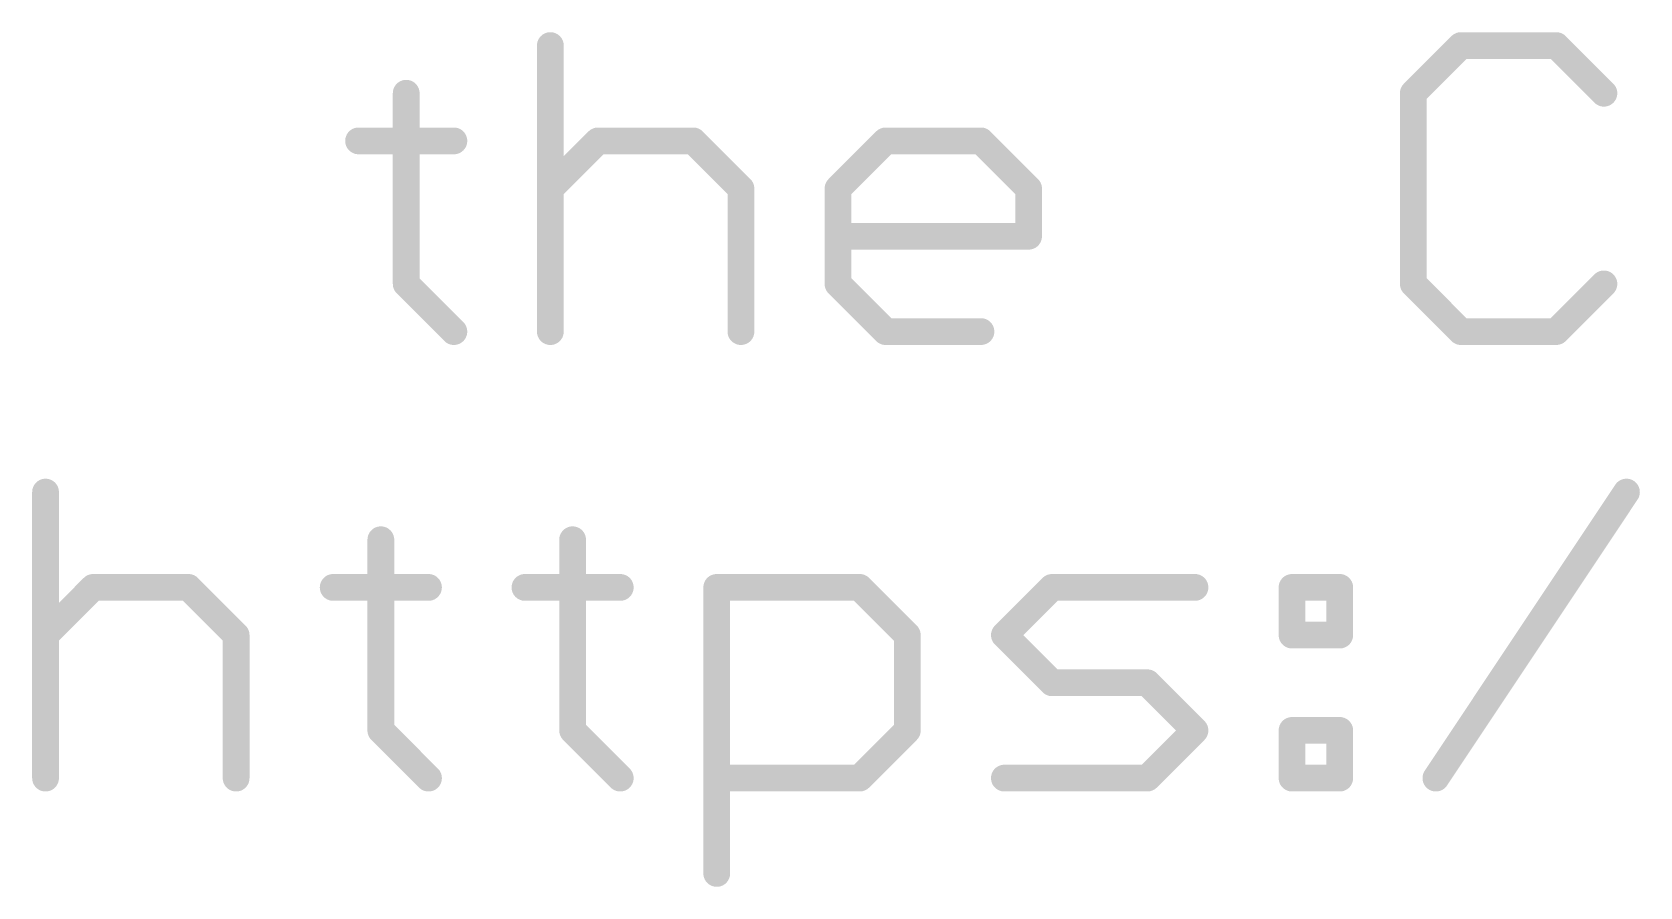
# Model space of a CAD drawing. Extents: x -23 to 84, y -20 to 26.
# Drawn here: x -0.9 to 8.25, y -14.51 to -9.65 of the extents above; entities that cross this region are included whole.
import ezdxf

# ---------------------------------------------------------------- set-up
doc = ezdxf.new("R2010")
doc.units = 0
doc.layers.add('51', color=53, linetype='CONTINUOUS')

msp = doc.modelspace()

# ---------------------------------------------------------------- linework, layer by layer
at = {"layer": '51', "const_width": 0.1524}
for points in [[(2.0464, -9.7268), (2.0464, -11.3538)], [(7.229, -9.7268), (6.9579, -9.998)], [(7.7714, -9.7268), (7.229, -9.7268)], [(8.0425, -9.998), (7.7714, -9.7268)], [(1.2261, -9.998), (1.2261, -11.0826)], [(6.9579, -9.998), (6.9579, -11.0826)], [(0.955, -10.2691), (1.4973, -10.2691)], [(2.0464, -10.5403), (2.3176, -10.2691)], [(2.3176, -10.2691), (2.8599, -10.2691)], [(2.8599, -10.2691), (3.1311, -10.5403)], [(3.6836, -10.5403), (3.9547, -10.2691)], [(3.9547, -10.2691), (4.4971, -10.2691)], [(4.4971, -10.2691), (4.7682, -10.5403)], [(3.1311, -10.5403), (3.1311, -11.3538)], [(3.6836, -11.0826), (3.6836, -10.5403)], [(4.7682, -10.5403), (4.7682, -10.8115)], [(4.7682, -10.8115), (3.6836, -10.8115)], [(1.2261, -11.0826), (1.4973, -11.3538)], [(3.9547, -11.3538), (3.6836, -11.0826)], [(6.9579, -11.0826), (7.229, -11.3538)], [(7.7714, -11.3538), (8.0425, -11.0826)], [(4.4971, -11.3538), (3.9547, -11.3538)], [(7.229, -11.3538), (7.7714, -11.3538)], [(-0.8266, -12.2668), (-0.8266, -13.8938)], [(7.0863, -13.8938), (8.1709, -12.2668)], [(1.0817, -12.538), (1.0817, -13.6226)], [(2.1731, -12.538), (2.1731, -13.6226)], [(-0.8266, -13.0803), (-0.5555, -12.8091)], [(-0.5555, -12.8091), (-0.0132, -12.8091)], [(-0.0132, -12.8091), (0.258, -13.0803)], [(0.8105, -12.8091), (1.3528, -12.8091)], [(1.902, -12.8091), (2.4443, -12.8091)], [(2.9934, -14.4361), (2.9934, -12.8091)], [(2.9934, -12.8091), (3.8069, -12.8091)], [(3.8069, -12.8091), (4.078, -13.0803)], [(4.6305, -13.0803), (4.9017, -12.8091)], [(4.9017, -12.8091), (5.7152, -12.8091)], [(6.2677, -12.8091), (6.5389, -12.8091)], [(6.2677, -13.0803), (6.2677, -12.8091)], [(6.5389, -12.8091), (6.5389, -13.0803)], [(0.258, -13.0803), (0.258, -13.8938)], [(4.078, -13.0803), (4.078, -13.6226)], [(4.9017, -13.3515), (4.6305, -13.0803)], [(6.5389, -13.0803), (6.2677, -13.0803)], [(5.444, -13.3515), (4.9017, -13.3515)], [(5.7152, -13.6226), (5.444, -13.3515)], [(1.0817, -13.6226), (1.3528, -13.8938)], [(2.1731, -13.6226), (2.4443, -13.8938)], [(4.078, -13.6226), (3.8069, -13.8938)], [(5.444, -13.8938), (5.7152, -13.6226)], [(6.2677, -13.6226), (6.5389, -13.6226)], [(6.2677, -13.8938), (6.2677, -13.6226)], [(6.5389, -13.6226), (6.5389, -13.8938)], [(3.8069, -13.8938), (2.9934, -13.8938)], [(4.6305, -13.8938), (5.444, -13.8938)], [(6.5389, -13.8938), (6.2677, -13.8938)]]:
    msp.add_lwpolyline(points, dxfattribs=at)
at = {"layer": '51', "const_width": 0.0762}
for points in [[(2.0845, -9.7268, 1), (2.0083, -9.7268)], [(7.229, -9.6887, 1), (7.229, -9.7649)], [(7.256, -9.7538, 1), (7.2021, -9.6999)], [(7.7983, -9.6999, 1), (7.7444, -9.7538)], [(7.7714, -9.7649, 1), (7.7714, -9.6887)], [(1.2642, -9.998, 1), (1.188, -9.998)], [(6.9309, -9.971, 1), (6.9848, -10.0249)], [(6.996, -9.998, 1), (6.9198, -9.998)], [(8.0156, -10.0249, 1), (8.0695, -9.971)], [(0.955, -10.231, 1), (0.955, -10.3072)], [(1.4973, -10.3072, 1), (1.4973, -10.231)], [(2.3176, -10.231, 1), (2.3176, -10.3072)], [(2.3445, -10.2961, 1), (2.2906, -10.2422)], [(2.8868, -10.2422, 1), (2.833, -10.2961)], [(2.8599, -10.3072, 1), (2.8599, -10.231)], [(3.9547, -10.231, 1), (3.9547, -10.3072)], [(3.9817, -10.2961, 1), (3.9278, -10.2422)], [(4.524, -10.2422, 1), (4.4701, -10.2961)], [(4.4971, -10.3072, 1), (4.4971, -10.231)], [(2.0195, -10.5134, 1), (2.0733, -10.5672)], [(3.1692, -10.5403, 1), (3.093, -10.5403)], [(3.1041, -10.5672, 1), (3.158, -10.5134)], [(3.7217, -10.5403, 1), (3.6455, -10.5403)], [(3.6566, -10.5134, 1), (3.7105, -10.5672)], [(4.8063, -10.5403, 1), (4.7301, -10.5403)], [(4.7413, -10.5672, 1), (4.7952, -10.5134)], [(3.6836, -10.7734, 1), (3.6836, -10.8496)], [(4.7301, -10.8115, 1), (4.8063, -10.8115)], [(4.7682, -10.8496, 1), (4.7682, -10.7734)], [(1.2531, -11.0557, 1), (1.1992, -11.1096)], [(1.188, -11.0826, 1), (1.2642, -11.0826)], [(3.7105, -11.0557, 1), (3.6566, -11.1096)], [(3.6455, -11.0826, 1), (3.7217, -11.0826)], [(6.9848, -11.0557, 1), (6.9309, -11.1096)], [(6.9198, -11.0826, 1), (6.996, -11.0826)], [(8.0695, -11.1096, 1), (8.0156, -11.0557)], [(1.4704, -11.3807, 1), (1.5242, -11.3269)], [(2.0083, -11.3538, 1), (2.0845, -11.3538)], [(3.093, -11.3538, 1), (3.1692, -11.3538)], [(3.9547, -11.3157, 1), (3.9547, -11.3919)], [(3.9278, -11.3807, 1), (3.9817, -11.3269)], [(4.4971, -11.3919, 1), (4.4971, -11.3157)], [(7.229, -11.3157, 1), (7.229, -11.3919)], [(7.2021, -11.3807, 1), (7.256, -11.3269)], [(7.7444, -11.3269, 1), (7.7983, -11.3807)], [(7.7714, -11.3919, 1), (7.7714, -11.3157)], [(-0.7885, -12.2668, 1), (-0.8647, -12.2668)], [(8.2026, -12.2879, 1), (8.1392, -12.2457)], [(1.1198, -12.538, 1), (1.0436, -12.538)], [(2.2112, -12.538, 1), (2.135, -12.538)], [(-0.5555, -12.771, 1), (-0.5555, -12.8472)], [(-0.5285, -12.8361, 1), (-0.5824, -12.7822)], [(0.0138, -12.7822, 1), (-0.0401, -12.8361)], [(-0.0132, -12.8472, 1), (-0.0132, -12.771)], [(0.8105, -12.771, 1), (0.8105, -12.8472)], [(1.3528, -12.8472, 1), (1.3528, -12.771)], [(1.902, -12.771, 1), (1.902, -12.8472)], [(2.4443, -12.8472, 1), (2.4443, -12.771)], [(3.0315, -12.8091, 1), (2.9553, -12.8091)], [(2.9934, -12.771, 1), (2.9934, -12.8472)], [(3.8338, -12.7822, 1), (3.7799, -12.8361)], [(3.8069, -12.8472, 1), (3.8069, -12.771)], [(4.9017, -12.771, 1), (4.9017, -12.8472)], [(4.9286, -12.8361, 1), (4.8748, -12.7822)], [(5.7152, -12.8472, 1), (5.7152, -12.771)], [(6.2677, -12.771, 1), (6.2677, -12.8472)], [(6.3058, -12.8091, 1), (6.2296, -12.8091)], [(6.577, -12.8091, 1), (6.5008, -12.8091)], [(6.5389, -12.8472, 1), (6.5389, -12.771)], [(-0.8536, -13.0534, 1), (-0.7997, -13.1072)], [(0.2961, -13.0803, 1), (0.2199, -13.0803)], [(0.2311, -13.1072, 1), (0.285, -13.0534)], [(4.1161, -13.0803, 1), (4.0399, -13.0803)], [(4.0511, -13.1072, 1), (4.105, -13.0534)], [(4.6575, -13.0534, 1), (4.6036, -13.1072)], [(4.6036, -13.0534, 1), (4.6575, -13.1072)], [(6.2677, -13.0422, 1), (6.2677, -13.1184)], [(6.2296, -13.0803, 1), (6.3058, -13.0803)], [(6.5008, -13.0803, 1), (6.577, -13.0803)], [(6.5389, -13.1184, 1), (6.5389, -13.0422)], [(4.9017, -13.3134, 1), (4.9017, -13.3896)], [(4.8748, -13.3784, 1), (4.9286, -13.3245)], [(5.471, -13.3245, 1), (5.4171, -13.3784)], [(5.444, -13.3896, 1), (5.444, -13.3134)], [(1.1086, -13.5957, 1), (1.0547, -13.6496)], [(1.0436, -13.6226, 1), (1.1198, -13.6226)], [(2.2001, -13.5957, 1), (2.1462, -13.6496)], [(2.135, -13.6226, 1), (2.2112, -13.6226)], [(4.0399, -13.6226, 1), (4.1161, -13.6226)], [(4.105, -13.6496, 1), (4.0511, -13.5957)], [(5.7421, -13.6496, 1), (5.6883, -13.5957)], [(5.6883, -13.6496, 1), (5.7421, -13.5957)], [(6.2677, -13.5845, 1), (6.2677, -13.6607)], [(6.3058, -13.6226, 1), (6.2296, -13.6226)], [(6.577, -13.6226, 1), (6.5008, -13.6226)], [(6.5389, -13.6607, 1), (6.5389, -13.5845)], [(-0.8647, -13.8938, 1), (-0.7885, -13.8938)], [(0.2199, -13.8938, 1), (0.2961, -13.8938)], [(1.3259, -13.9207, 1), (1.3798, -13.8669)], [(2.4173, -13.9207, 1), (2.4712, -13.8669)], [(2.9934, -13.8557, 1), (2.9934, -13.9319)], [(3.7799, -13.8669, 1), (3.8338, -13.9207)], [(3.8069, -13.9319, 1), (3.8069, -13.8557)], [(4.6305, -13.8557, 1), (4.6305, -13.9319)], [(5.4171, -13.8669, 1), (5.471, -13.9207)], [(5.444, -13.9319, 1), (5.444, -13.8557)], [(6.2677, -13.8557, 1), (6.2677, -13.9319)], [(6.2296, -13.8938, 1), (6.3058, -13.8938)], [(6.5008, -13.8938, 1), (6.577, -13.8938)], [(6.5389, -13.9319, 1), (6.5389, -13.8557)], [(7.0546, -13.8727, 1), (7.118, -13.9149)], [(2.9553, -14.4361, 1), (3.0315, -14.4361)]]:
    msp.add_lwpolyline(points, format="xyb", dxfattribs=at)

doc.saveas('drawing.dxf')
